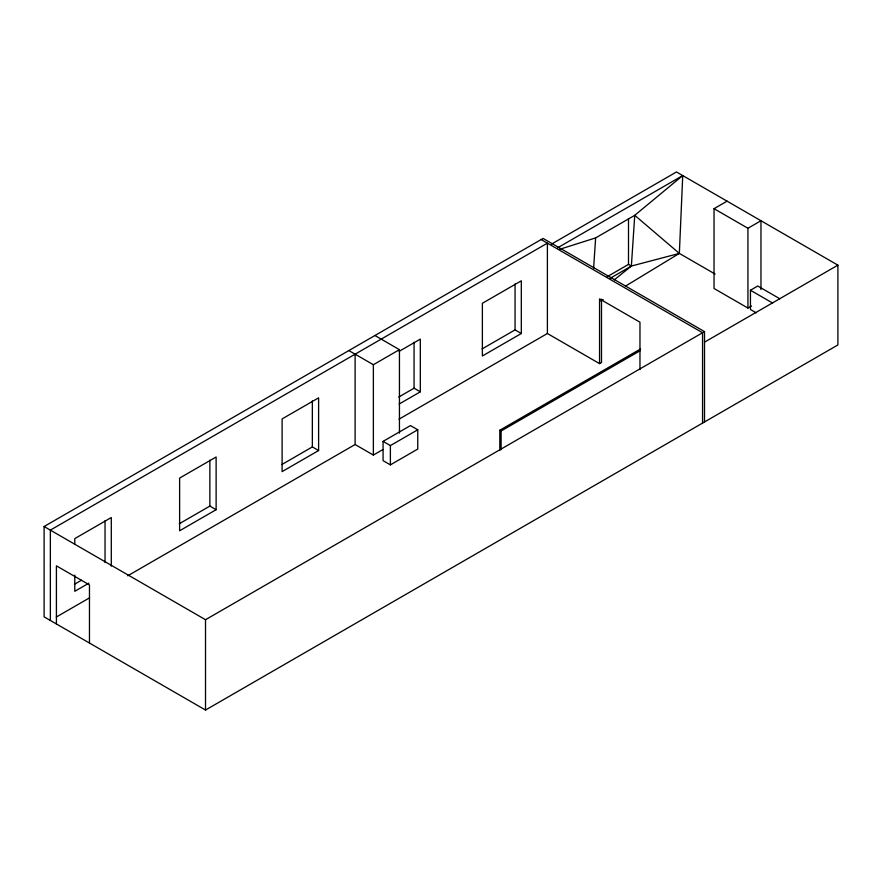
<?xml version="1.0" encoding="UTF-8"?>
<svg xmlns="http://www.w3.org/2000/svg" width="882" height="882" viewBox="0 0 882 882"><rect width="100%" height="100%" fill="white"/><g stroke="black" fill="none" stroke-linecap="round" stroke-linejoin="round"><path stroke-width="1.32" d="M625.481 286.132L679.349 253.41L682.734 175.562L557.689 247.765M593.619 268.062L595.637 237.897L634.753 215.318L682.734 175.562M614.324 279.837L631.369 266.055L634.753 215.318L679.349 253.41L715.137 274.07M600.885 301.071L603.222 299.648M551.426 244.149L676.483 171.957L837.9 265.151L837.9 344.95L205.517 710.043L44.1 616.849L44.1 526.521L543.091 238.427L704.509 331.621L704.509 421.96M348.864 350.562L373.373 364.718L399.447 349.658L399.447 433.15M399.116 351.356L420.317 339.118L420.317 391.817L399.116 404.055M751.486 306.01L747.936 308.061L714.034 288.491L714.034 208.692L727.066 201.162M74.419 584.292L81.486 580.213M179.244 523.765L209.872 506.092L216.123 509.708L216.123 457.008L179.619 478.088L179.619 530.777L216.123 509.708M281.733 464.605L312.349 446.92L318.611 450.537L318.611 397.837L282.108 418.917L282.108 471.616L318.611 450.537M398.741 397.043L414.055 388.201L420.317 391.817M482.024 348.963L515.055 329.89L521.317 333.506L521.317 280.807L482.377 303.287L482.377 355.986L521.317 333.506M607.158 276.716L628.502 264.402L631.369 266.055L679.349 253.41M610.035 278.37L631.369 266.055M88.917 583.145L74.783 591.304L74.783 575.086M56.316 617.025L89.644 597.787M127.736 575.792L355.115 444.517L373.373 455.057L382.854 449.577M399.006 419.171L547.391 333.506L599.551 363.616L601.502 362.48L601.502 299.119M714.034 208.692L747.936 228.262L760.968 220.732L760.968 289.528M383.075 441.386L410.461 425.576L417.759 429.788L417.759 449.059L390.384 464.869L383.075 460.658L383.075 441.386L390.384 445.597L417.759 429.788M499.807 450.305L499.807 430.24L640.619 348.93M499.807 430.24L501.108 430.989L639.968 350.815M756.271 312.867L750.45 309.516L750.45 290.244L757.748 286.022L779.864 298.789M44.1 526.521L205.517 619.715L704.509 331.621M704.509 342.161L837.9 265.151M559.64 249.319L595.637 237.897M750.45 290.244L772.566 303.011M541.14 239.551L702.557 332.746L702.557 423.084M374.938 335.513L399.447 349.658M747.936 228.262L747.936 308.061M639.968 369.558L639.968 322.206L599.551 298.877L599.551 363.616M628.502 218.46L628.502 264.402M547.391 333.506L547.391 243.167L50.362 530.126L50.362 620.465M515.055 283.949L515.055 329.89M501.108 430.989L501.108 449.721M414.055 342.26L414.055 388.201M390.384 445.597L390.384 464.869M373.373 364.718L373.373 455.057M355.115 354.178L355.115 444.517M312.349 400.979L312.349 446.92M209.872 460.15L209.872 506.092M205.517 619.715L205.517 710.043M111.297 566.178L111.297 517.536L74.783 538.604L74.783 544.018M105.035 520.678L105.035 562.562M89.468 643.044L89.468 584.92L56.415 565.847L56.415 623.96"/></g></svg>
